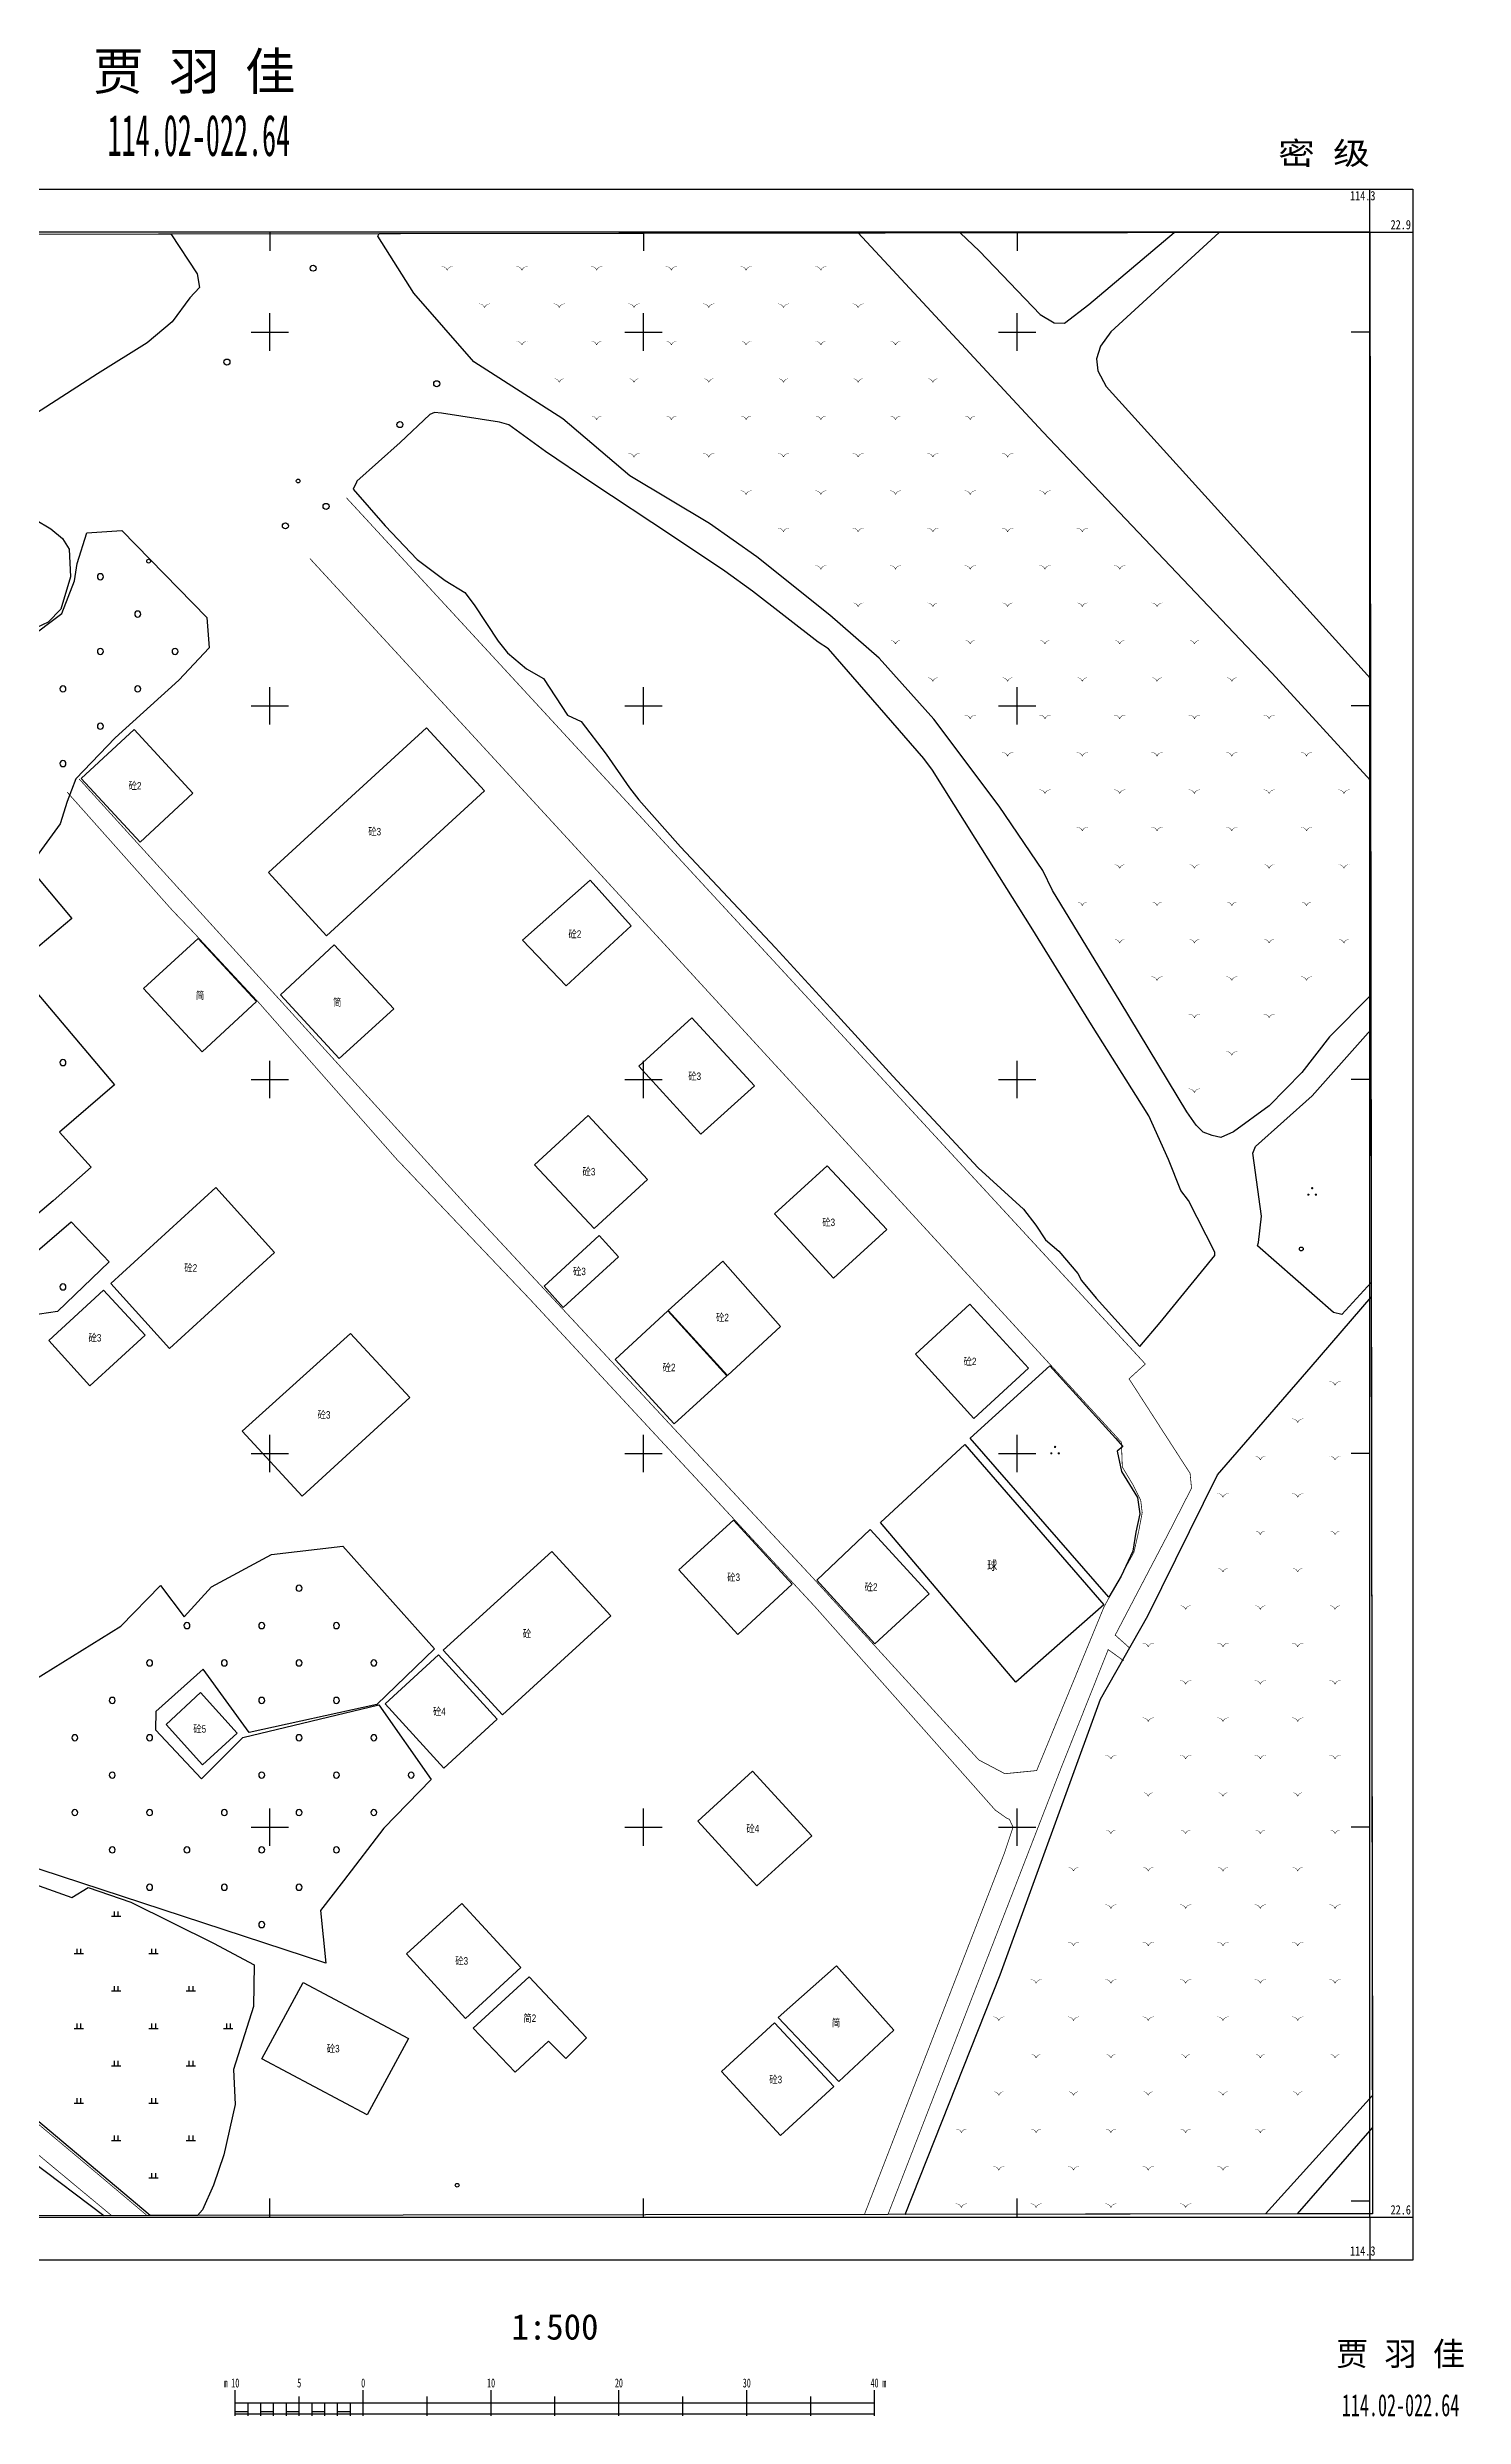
# Model space of a CAD drawing. Extents: x 114011 to 114360, y 22614 to 22953.
# Drawn here: x 114170.2 to 114359.7, y 22621.2 to 22938.1 of the extents above; entities that cross this region are included whole.
import ezdxf
from ezdxf.enums import TextEntityAlignment as Align

# ---------------------------------------------------------------- set-up
doc = ezdxf.new("R2010")
doc.units = 0
doc.header["$LTSCALE"] = 0.5
doc.layers.get('0').update_dxf_attribs({"linetype": 'CONTINUOUS'})
doc.layers.add('ASSIST', color=7, linetype='CONTINUOUS', plot=False)
for name, color, linetype in [('DLDW', 11, 'CONTINUOUS'), ('DLSS', 4, 'CONTINUOUS'), ('IDATA_02', 7, 'CONTINUOUS'), ('IDATA_04', 7, 'CONTINUOUS'), ('JMD', 6, 'CONTINUOUS'), ('SXSS', 5, 'CONTINUOUS'), ('TK', 7, 'CONTINUOUS'), ('ZBTZ', 3, 'CONTINUOUS')]:
    doc.layers.add(name, color=color, linetype=linetype)
doc.styles.add('宋体', font='simsun.ttc')
doc.styles.add('细等线体', font='', dxfattribs={"width": 0.8})
doc.styles.get('细等线体').set_extended_font_data('FZXiDengXian-Z06S')
doc.linetypes.add('10421', pattern='A,2,[150,AAA.SHX,S=0.5,R=0,X=0,Y=0.5],1e-11', length=2)
doc.linetypes.add('1161', pattern='A,0,[149,AAA.SHX,S=0.15,R=0,X=0,Y=0],-1.6', length=1.6)

# ---------------------------------------------------------------- blocks, each defined once
blk = doc.blocks.new('gc126')
at = {"flags": 128}
for points in [[(0, 0, 0.15, 0.05, 0.333809), (-1.5, 1, 0.05, 0.05, 0)], [(1.5, 1, 0.05, 0.15, 0.333809), (0, 0, 0.15, 0.15, 0)]]:
    blk.add_lwpolyline(points, format="xyseb", dxfattribs=at)
blk = doc.blocks.new('gc119')
for p, q in [((-1.25, 0), (1.25, 0)), ((-0.5, 1.3), (-0.5, 0)), ((0.5, 1.3), (0.5, 0))]:
    blk.add_line(p, q)
blk = doc.blocks.new('gc089')
at = {"const_width": 0.3}
for points in [[(-1.15, 0, 1), (-0.85, 0, 1)], [(-0.15, 1.732, 1), (0.15, 1.732, 1)], [(0.85, 0, 1), (1.15, 0, 1)]]:
    blk.add_lwpolyline(points, format="xyb", close=True, dxfattribs=at)
blk = doc.blocks.new('gc122')
blk.add_circle((0, 0), 0.5)
blk = doc.blocks.new('gc326')
blk.add_circle((0, 0), 0.8)

msp = doc.modelspace()

# ---------------------------------------------------------------- linework, layer by layer
at = {"layer": 'ASSIST', "flags": 128}
for points in [[(114167.48, 22858.81), (114172.17, 22862.36), (114173.84, 22866.71), (114174.22, 22869.02), (114175.52, 22873.15), (114180.17, 22873.46), (114191.56, 22861.8), (114191.88, 22857.77), (114187.82, 22853.42), (114179.29, 22845.73), (114174.01, 22840.23), (114172.85, 22837.21), (114171.95, 22834.2), (114168.73, 22829.79)], [(114168.88, 22827.02), (114173.48, 22821.57), (114165.85, 22815.11)], [(114166.91, 22813.9), (114179.2, 22799.3), (114171.84, 22792.98), (114176.1, 22788.31), (114171.01, 22783.79), (114164.55, 22778.29)], [(114166.97, 22775.45), (114173.4, 22781), (114178.49, 22775.63), (114171.56, 22768.99), (114166.76, 22768.27)], [(114168.42, 22719.66), (114180.04, 22726.88), (114185.36, 22732.34), (114188.54, 22728.16), (114192.18, 22732.16), (114200.19, 22736.49), (114209.76, 22737.6), (114222.01, 22723.88), (114214.32, 22716.41), (114197.21, 22712.66), (114191.06, 22721.16), (114184.75, 22715.47), (114184.7, 22713.01), (114190.85, 22706.46), (114196.37, 22712.02), (114214.59, 22716.37), (114221.56, 22706.39), (114215.26, 22699.89), (114209.86, 22692.85), (114206.79, 22688.87), (114207.5, 22681.81), (114163.76, 22696.12)]]:
    msp.add_lwpolyline(points, dxfattribs=at)
for points in [[(114164.42, 22693.1), (114166.63, 22693.04), (114173.5, 22690.58), (114175.67, 22691.96), (114181.37, 22689.96), (114192.44, 22684.5), (114197.9, 22681.6), (114197.8, 22676.04), (114195.14, 22667.58), (114195.36, 22662.92), (114193.84, 22656.2), (114192.44, 22652.12), (114191, 22648.81), (114190.3, 22648.07), (114183.99, 22648.06), (114149.84, 22676.72), (114148.38, 22680.05), (114148.93, 22681.7), (114149.92, 22684.05), (114160.42, 22681.61), (114161, 22681.89)], [(114090.84, 22647.93), (114093.51, 22660), (114093.97, 22660.75), (114097.51, 22660.73), (114123.78, 22661.75), (114139.47, 22661.78), (114160.6, 22657.9), (114165.97, 22656.67), (114168.09, 22655.36), (114177.78, 22648.05)]]:
    msp.add_lwpolyline(points, close=True, dxfattribs=at)
at = {"layer": 'DLDW', "linetype": 'Continuous', "elevation": 36.82, "flags": 128}
msp.add_lwpolyline([(114281.71, 22740.77), (114292.97, 22751.2), (114311.59, 22729.74), (114299.8, 22719.42)], close=True, dxfattribs=at)
at = {"layer": 'DLSS', "linetype": 'Continuous', "const_width": 0.1, "flags": 128}
for points, elevation in [([(114315.09, 22723.93), (114313.11, 22725.7), (114320.1, 22739.05), (114323.32, 22745.35), (114323.13, 22747.33), (114314.96, 22759.98), (114317.14, 22761.96), (114210.23, 22877.83)], 34.64), ([(114205.35, 22869.7), (114239.6, 22832.49), (114313.94, 22751.5), (114314.06, 22748.19), (114315.44, 22745.89), (114316.52, 22743.76), (114316.72, 22742.07), (114316.26, 22739.63), (114315.62, 22736.8), (114311.61, 22729.47), (114302.6, 22707.58), (114298.35, 22707.16), (114294.87, 22708.99), (114272.47, 22733.55), (114227.43, 22781.93), (114174.47, 22840.22)], 34.7), ([(114172.87, 22838.45), (114186.91, 22822.68), (114189.71, 22819.76), (114198.52, 22810.29), (114216.92, 22789.4), (114234.84, 22770.57), (114252.08, 22751.97), (114262.4, 22740.87), (114272.97, 22729.46), (114297.06, 22702.29), (114298.57, 22701.23), (114298.95, 22701.06), (114299.44, 22700.02), (114298.31, 22696.61), (114279.55, 22648.2)], 34.88), ([(114282.7, 22648.2), (114305.85, 22707.88), (114312.17, 22723.76), (114314.24, 22722.27)], 34.96), ([(114183.56, 22648.06), (114175.76, 22654.63), (114132.94, 22690.53), (114132.38, 22692.55), (114126.45, 22697.55), (114121, 22702.14), (114136.04, 22718.48)], 35.22), ([(114092.85, 22696.62), (114098.56, 22700.48), (114099.34, 22701.05), (114104.8, 22703.44), (114108.45, 22702.5), (114114.22, 22700.19), (114126.55, 22689.68), (114127.91, 22688.47), (114133.3, 22685.83), (114178.82, 22648.05)], 35.95)]:
    msp.add_lwpolyline(points, dxfattribs=dict(at, elevation=elevation))
at = {"layer": 'IDATA_02', "color": 7, "flags": 128}
for points in [[(114017.52, 22642.08), (114017.52, 22919.11), (114352.93, 22919.11), (114352.93, 22642.08), (114017.52, 22642.08)], [(114347.18, 22913.36), (114347.18, 22919.11)], [(114347.18, 22913.36), (114023.27, 22913.36)], [(114200, 22913.36), (114200, 22910.86)], [(114250, 22913.36), (114250, 22910.86)], [(114300, 22913.36), (114300, 22910.86)], [(114347.18, 22647.83), (114347.18, 22913.36)], [(114347.18, 22913.36), (114352.93, 22913.36)], [(114197.5, 22900), (114202.5, 22900)], [(114200, 22897.5), (114200, 22902.5)], [(114247.5, 22900), (114252.5, 22900)], [(114250, 22897.5), (114250, 22902.5)], [(114297.5, 22900), (114302.5, 22900)], [(114300, 22897.5), (114300, 22902.5)], [(114347.18, 22900), (114344.68, 22900)], [(114200, 22847.5), (114200, 22852.5)], [(114250, 22847.5), (114250, 22852.5)], [(114300, 22847.5), (114300, 22852.5)], [(114197.5, 22850), (114202.5, 22850)], [(114247.5, 22850), (114252.5, 22850)], [(114297.5, 22850), (114302.5, 22850)], [(114347.18, 22850), (114344.68, 22850)], [(114200, 22797.5), (114200, 22802.5)], [(114250, 22797.5), (114250, 22802.5)], [(114300, 22797.5), (114300, 22802.5)], [(114197.5, 22800), (114202.5, 22800)], [(114247.5, 22800), (114252.5, 22800)], [(114297.5, 22800), (114302.5, 22800)], [(114347.18, 22800), (114344.68, 22800)], [(114200, 22747.5), (114200, 22752.5)], [(114250, 22747.5), (114250, 22752.5)], [(114300, 22747.5), (114300, 22752.5)], [(114197.5, 22750), (114202.5, 22750)], [(114247.5, 22750), (114252.5, 22750)], [(114297.5, 22750), (114302.5, 22750)], [(114347.18, 22750), (114344.68, 22750)], [(114197.5, 22700), (114202.5, 22700)], [(114200, 22697.5), (114200, 22702.5)], [(114247.5, 22700), (114252.5, 22700)], [(114250, 22697.5), (114250, 22702.5)], [(114297.5, 22700), (114302.5, 22700)], [(114300, 22697.5), (114300, 22702.5)], [(114347.18, 22700), (114344.68, 22700)], [(114200, 22647.83), (114200, 22650.33)], [(114250, 22647.83), (114250, 22650.33)], [(114300, 22647.83), (114300, 22650.33)], [(114347.18, 22650), (114344.68, 22650)], [(114023.27, 22647.83), (114347.18, 22647.83)], [(114347.18, 22647.83), (114347.18, 22642.08)], [(114347.18, 22647.83), (114352.93, 22647.83)], [(114195.37, 22621.29), (114195.37, 22624.71)], [(114203.92, 22621.29), (114203.92, 22623.85)], [(114212.48, 22621.29), (114212.48, 22624.71)], [(114221.03, 22621.29), (114221.03, 22623.85)], [(114229.59, 22621.29), (114229.59, 22624.71)], [(114238.14, 22621.29), (114238.14, 22623.85)], [(114246.7, 22621.29), (114246.7, 22624.71)], [(114255.25, 22621.29), (114255.25, 22623.85)], [(114263.81, 22621.29), (114263.81, 22624.71)], [(114272.36, 22621.29), (114272.36, 22623.85)], [(114280.91, 22621.29), (114280.91, 22624.71)], [(114195.37, 22623), (114280.91, 22623)], [(114195.37, 22621.84), (114197.08, 22621.84)], [(114195.37, 22621.54), (114280.91, 22621.54)], [(114197.08, 22621.29), (114197.08, 22623)], [(114198.79, 22621.29), (114198.79, 22623)], [(114198.79, 22621.84), (114200.5, 22621.84)], [(114200.5, 22621.29), (114200.5, 22623)], [(114202.21, 22621.29), (114202.21, 22623)], [(114202.21, 22621.84), (114203.92, 22621.84)], [(114205.64, 22621.29), (114205.64, 22623)], [(114205.64, 22621.84), (114207.35, 22621.84)], [(114207.35, 22621.29), (114207.35, 22623)], [(114209.06, 22621.29), (114209.06, 22623)], [(114209.06, 22621.84), (114210.77, 22621.84)], [(114210.77, 22621.29), (114210.77, 22623)]]:
    msp.add_lwpolyline(points, dxfattribs=at)
at = {"layer": 'JMD', "linetype": 'Continuous', "flags": 128}
for points, elevation in [([(114182.62, 22831.76), (114174.76, 22840.28), (114181.85, 22846.83), (114189.67, 22838.3)], 42.46), ([(114207.59, 22819.24), (114199.82, 22827.72), (114220.93, 22847.06), (114228.73, 22838.61)], 42.6), ([(114248.33, 22820.59), (114239.66, 22812.53), (114233.82, 22818.66), (114242.87, 22826.68)], 41.58), ([(114190.38, 22818.88), (114198.21, 22810.45), (114190.92, 22803.72), (114183.1, 22812.18)], 38.25), ([(114209.27, 22802.83), (114201.42, 22811.36), (114208.61, 22818.03), (114216.58, 22809.47)], 38.1), ([(114264.82, 22799.19), (114257.66, 22792.71), (114249.38, 22801.81), (114256.44, 22808.28)], 45.38), ([(114250.51, 22786.66), (114243.4, 22780.1), (114235.39, 22788.6), (114242.59, 22795.19)], 42.47), ([(114186.56, 22764.05), (114178.7, 22772.73), (114192.77, 22785.55), (114200.63, 22776.89)], 43.29), ([(114282.56, 22779.94), (114275.41, 22773.43), (114267.5, 22782.07), (114274.58, 22788.46)], 45.49), ([(114236.68, 22772.36), (114244.05, 22779.16), (114246.66, 22776.31), (114239.24, 22769.52)], 44.94), ([(114261.21, 22760.44), (114253.27, 22769.12), (114260.6, 22775.72), (114268.34, 22766.96)], 41.38), ([(114170.4, 22765.09), (114177.71, 22771.83), (114183.31, 22765.82), (114175.92, 22759.05)], 46.57), ([(114301.51, 22761.42), (114294.21, 22754.67), (114286.37, 22763.28), (114293.66, 22769.96)], 42.57), ([(114246.2, 22762.58), (114253.25, 22769.06), (114261.14, 22760.36), (114254.08, 22753.97)], 42.5), ([(114204.3, 22744.3), (114196.29, 22752.96), (114210.78, 22766.06), (114218.7, 22757.5)], 46.2), ([(114262.61, 22725.78), (114254.73, 22734.43), (114262.03, 22741.08), (114269.89, 22732.51)], 45.89), ([(114288.23, 22731.2), (114280.96, 22724.55), (114273.17, 22733.03), (114280.34, 22739.82)], 38.35), ([(114245.62, 22728.26), (114231.1, 22715.04), (114223.18, 22723.68), (114237.72, 22736.9)], 39.58), ([(114215.42, 22716.51), (114222.58, 22723.08), (114230.43, 22714.44), (114223.26, 22707.91)], 50.31), ([(114186.1, 22713.73), (114190.7, 22718.02), (114195.63, 22712.57), (114190.98, 22708.34)], 48.63), ([(114264.58, 22707.49), (114272.5, 22698.87), (114265.17, 22692.17), (114257.25, 22700.79)], 49.65), ([(114218.27, 22683.06), (114225.66, 22689.8), (114233.58, 22681.24), (114226.19, 22674.43)], 46.41), ([(114276.12, 22665.98), (114268.01, 22674.54), (114275.81, 22681.44), (114283.5, 22672.86)], 39.52), ([(114198.92, 22669.04), (114204.45, 22679.24), (114218.54, 22671.75), (114213.03, 22661.53)], 48.05), ([(114227.2, 22673.13), (114234.71, 22680.01), (114242.34, 22671.82), (114239.58, 22669.06), (114237.27, 22671.37), (114232.82, 22667.22)], 40.73), ([(114260.44, 22667.35), (114267.51, 22673.83), (114275.45, 22665.31), (114268.3, 22658.76)], 48.04)]:
    msp.add_lwpolyline(points, close=True, dxfattribs=dict(at, elevation=elevation))
at = {"layer": 'SXSS', "linetype": 'Continuous', "flags": 128}
for points, elevation in [([(114104.12, 22913.02), (114186.76, 22913.13), (114190.26, 22907.76), (114190.59, 22905.94), (114189.29, 22904.57), (114186.9, 22901.37), (114183.57, 22898.57), (114176.92, 22894.42), (114168.01, 22888.64)], 35.89), ([(114168.58, 22874.93), (114170.68, 22873.65), (114172.23, 22872.4), (114173.15, 22870.96), (114173.31, 22867.25), (114172.02, 22862.91), (114170.32, 22861.21), (114168.79, 22860.48)], 34.83)]:
    msp.add_lwpolyline(points, dxfattribs=dict(at, elevation=elevation))
at = {"layer": 'SXSS', "linetype": '10421', "flags": 128}
for points, elevation in [([(114320.98, 22913.32), (114292.38, 22913.28), (114294.96, 22910.83), (114303.07, 22902.36), (114304.95, 22901.24), (114306.33, 22901.19), (114309.56, 22903.67)], 35.45), ([(114347.26, 22853.67), (114347.18, 22913.36), (114327.02, 22913.33), (114312.52, 22900.02), (114311.14, 22898.09), (114310.61, 22896.41), (114310.79, 22894.81), (114311.88, 22892.7)], 35.39), ([(114211.61, 22880.03), (114211.59, 22879.91), (114211.13, 22878.98), (114215.44, 22874.08), (114219.7, 22869.55), (114223.45, 22866.76), (114226.08, 22865.17), (114227.34, 22863.51), (114230.55, 22858.63), (114231.8, 22857.08), (114234.35, 22854.93), (114236.59, 22853.65), (114239.83, 22848.76), (114241.65, 22847.9), (114245.01, 22843.52), (114248.12, 22839.04), (114249.38, 22837.42), (114254.94, 22831.15), (114267.65, 22817.63), (114275.02, 22809.59), (114283.34, 22800.47), (114290.64, 22792.64), (114294.77, 22788.2), (114300.85, 22782.68), (114302.51, 22780.51), (114303.76, 22778.59), (114305.57, 22777.07), (114308.13, 22774.08), (114308.6, 22773.15), (114310.54, 22770.78), (114316.39, 22764.32), (114319.11, 22767.51), (114326.44, 22776.46), (114326.44, 22776.94), (114322.9, 22783.81), (114321.88, 22785.15), (114320.23, 22789.33), (114317.63, 22795.14), (114315.85, 22797.91), (114310.17, 22806.99), (114301.86, 22820.38), (114294.38, 22832.3), (114288.67, 22841.41), (114287.51, 22842.95), (114274.76, 22857.62), (114273.38, 22858.5), (114264.57, 22865.33), (114260.88, 22868.03), (114253.72, 22872.79), (114243.07, 22879.84), (114236.89, 22884.02), (114231.98, 22887.6), (114230.73, 22887.95), (114222.96, 22889.15), (114222.01, 22889.24), (114221.39, 22888.96), (114217.45, 22885.23)], 33.86)]:
    msp.add_lwpolyline(points, close=True, dxfattribs=dict(at, elevation=elevation))
at = {"layer": 'TK', "linetype": 'Continuous', "elevation": 34.52, "flags": 128}
msp.add_lwpolyline([(114022.9, 22912.9), (114347.18, 22913.36), (114347.55, 22648.29), (114023.27, 22647.83), (114022.9, 22912.9)], dxfattribs=at)
at = {"layer": 'ZBTZ', "linetype": 'Continuous', "flags": 128}
for points, elevation in [([(114278.71, 22913.26), (114303.44, 22886.63), (114334.12, 22854.36), (114347.28, 22840), (114347.32, 22811.28), (114341.77, 22805.74), (114338.08, 22800.96), (114333.71, 22796.51), (114328.94, 22793.01), (114327.25, 22792.28), (114326.08, 22792.51), (114324.89, 22792.99), (114323.95, 22793.9), (114322.69, 22795.7), (114313.77, 22810.46), (114304.72, 22825.29), (114303.42, 22827.97), (114297.56, 22836.58), (114288.84, 22848.22), (114281.51, 22856.37), (114274.91, 22862.11), (114265.15, 22869.91), (114258.83, 22874.37), (114248.15, 22880.75), (114239.19, 22888.4), (114227.29, 22895.99), (114219.26, 22905.18), (114214.44, 22912.82), (114214.6, 22913.17)], 33.98), ([(114347.53, 22664.13), (114333.2, 22648.27), (114284.99, 22648.2), (114297.73, 22680.28), (114311.13, 22717.12), (114317.48, 22728.27), (114326.78, 22747.12), (114339.32, 22761.57), (114347.38, 22770.92)], 35.87)]:
    msp.add_lwpolyline(points, close=True, dxfattribs=dict(at, elevation=elevation))
at = {"layer": 'ZBTZ', "flags": 128}
for points in [[(114176.91, 22867.27, 1), (114177.71, 22867.27, 1)], [(114181.91, 22862.27, 1), (114182.71, 22862.27, 1)], [(114176.91, 22857.27, 1), (114177.71, 22857.27, 1)], [(114186.91, 22857.27, 1), (114187.71, 22857.27, 1)], [(114171.91, 22852.27, 1), (114172.71, 22852.27, 1)], [(114181.91, 22852.27, 1), (114182.71, 22852.27, 1)], [(114176.91, 22847.27, 1), (114177.71, 22847.27, 1)], [(114171.91, 22842.27, 1), (114172.71, 22842.27, 1)], [(114171.91, 22802.27, 1), (114172.71, 22802.27, 1)], [(114171.91, 22772.27, 1), (114172.71, 22772.27, 1)], [(114203.5, 22731.97, 1), (114204.3, 22731.97, 1)], [(114188.5, 22726.97, 1), (114189.3, 22726.97, 1)], [(114198.5, 22726.97, 1), (114199.3, 22726.97, 1)], [(114208.5, 22726.97, 1), (114209.3, 22726.97, 1)], [(114183.5, 22721.97, 1), (114184.3, 22721.97, 1)], [(114193.5, 22721.97, 1), (114194.3, 22721.97, 1)], [(114203.5, 22721.97, 1), (114204.3, 22721.97, 1)], [(114213.5, 22721.97, 1), (114214.3, 22721.97, 1)], [(114178.5, 22716.97, 1), (114179.3, 22716.97, 1)], [(114198.5, 22716.97, 1), (114199.3, 22716.97, 1)], [(114208.5, 22716.97, 1), (114209.3, 22716.97, 1)], [(114173.5, 22711.97, 1), (114174.3, 22711.97, 1)], [(114183.5, 22711.97, 1), (114184.3, 22711.97, 1)], [(114203.5, 22711.97, 1), (114204.3, 22711.97, 1)], [(114213.5, 22711.97, 1), (114214.3, 22711.97, 1)], [(114178.5, 22706.97, 1), (114179.3, 22706.97, 1)], [(114198.5, 22706.97, 1), (114199.3, 22706.97, 1)], [(114208.5, 22706.97, 1), (114209.3, 22706.97, 1)], [(114218.5, 22706.97, 1), (114219.3, 22706.97, 1)], [(114173.5, 22701.97, 1), (114174.3, 22701.97, 1)], [(114183.5, 22701.97, 1), (114184.3, 22701.97, 1)], [(114193.5, 22701.97, 1), (114194.3, 22701.97, 1)], [(114203.5, 22701.97, 1), (114204.3, 22701.97, 1)], [(114213.5, 22701.97, 1), (114214.3, 22701.97, 1)], [(114178.5, 22696.97, 1), (114179.3, 22696.97, 1)], [(114188.5, 22696.97, 1), (114189.3, 22696.97, 1)], [(114198.5, 22696.97, 1), (114199.3, 22696.97, 1)], [(114208.5, 22696.97, 1), (114209.3, 22696.97, 1)], [(114183.5, 22691.97, 1), (114184.3, 22691.97, 1)], [(114193.5, 22691.97, 1), (114194.3, 22691.97, 1)], [(114203.5, 22691.97, 1), (114204.3, 22691.97, 1)], [(114198.5, 22686.97, 1), (114199.3, 22686.97, 1)]]:
    msp.add_lwpolyline(points, format="xyb", close=True, dxfattribs=at)
at = {"layer": 'ZBTZ', "linetype": '1161', "flags": 128}
for points, elevation in [([(114347.38, 22772.86), (114343.42, 22768.57), (114342.34, 22768.83), (114332.15, 22777.78), (114332.29, 22778.22), (114332.67, 22781.74), (114331.53, 22790.16), (114331.86, 22791.05), (114339.45, 22797.85), (114347.33, 22806.66)], 34.47), ([(114293.72, 22752.05), (114304.38, 22761.73), (114313.14, 22752.03), (114314.11, 22750.92), (114313.38, 22750.3), (114313.94, 22747.59), (114316.1, 22744.12), (114316.39, 22741.91), (114315.89, 22739.47), (114315.46, 22736.93), (114313.91, 22733.57), (114312.26, 22730.78)], 34.66), ([(114337.52, 22648.28), (114347.54, 22659.8), (114347.55, 22648.29)], 33.63)]:
    msp.add_lwpolyline(points, close=True, dxfattribs=dict(at, elevation=elevation))

# ---------------------------------------------------------------- block references
at = {"layer": 'ZBTZ', "xscale": 0.5, "yscale": 0.5, "zscale": 0.5}
for name, p in [('gc326', (114205.78, 22908.53, 37.39)), ('gc126', (114223.72, 22908.26, 33.98)), ('gc126', (114233.72, 22908.26, 33.98)), ('gc126', (114243.72, 22908.26, 33.98)), ('gc126', (114253.72, 22908.26, 33.98)), ('gc126', (114263.72, 22908.26, 33.98)), ('gc126', (114273.72, 22908.26, 33.98)), ('gc126', (114228.72, 22903.26, 33.98)), ('gc126', (114238.72, 22903.26, 33.98)), ('gc126', (114248.72, 22903.26, 33.98)), ('gc126', (114258.72, 22903.26, 33.98)), ('gc126', (114268.72, 22903.26, 33.98)), ('gc126', (114278.71, 22903.26, 33.98)), ('gc326', (114194.25, 22895.98, 42.57)), ('gc126', (114233.72, 22898.26, 33.98)), ('gc126', (114243.72, 22898.26, 33.98)), ('gc126', (114253.72, 22898.26, 33.98)), ('gc126', (114263.72, 22898.26, 33.98)), ('gc126', (114273.72, 22898.26, 33.98)), ('gc126', (114283.71, 22898.26, 33.98)), ('gc326', (114222.32, 22893.08, 43.13)), ('gc126', (114238.72, 22893.26, 33.98)), ('gc126', (114248.72, 22893.26, 33.98)), ('gc126', (114258.72, 22893.26, 33.98)), ('gc126', (114268.72, 22893.26, 33.98)), ('gc126', (114278.71, 22893.26, 33.98)), ('gc126', (114288.71, 22893.26, 33.98)), ('gc326', (114217.39, 22887.61, 45.46)), ('gc126', (114243.72, 22888.26, 33.98)), ('gc126', (114253.72, 22888.26, 33.98)), ('gc126', (114263.72, 22888.26, 33.98)), ('gc126', (114273.72, 22888.26, 33.98)), ('gc126', (114283.71, 22888.26, 33.98)), ('gc126', (114293.71, 22888.26, 33.98)), ('gc126', (114248.72, 22883.26, 33.98)), ('gc126', (114258.72, 22883.26, 33.98)), ('gc126', (114268.72, 22883.26, 33.98)), ('gc126', (114278.71, 22883.26, 33.98)), ('gc126', (114288.71, 22883.26, 33.98)), ('gc126', (114298.71, 22883.26, 33.98)), ('gc122', (114203.78, 22880.07, 44.23)), ('gc126', (114263.72, 22878.26, 33.98)), ('gc126', (114273.72, 22878.26, 33.98)), ('gc126', (114283.71, 22878.26, 33.98)), ('gc126', (114293.71, 22878.26, 33.98)), ('gc126', (114303.71, 22878.26, 33.98)), ('gc326', (114202.07, 22874.07, 43.9)), ('gc326', (114207.51, 22876.68, 44.54)), ('gc126', (114268.72, 22873.26, 33.98)), ('gc126', (114278.71, 22873.26, 33.98)), ('gc126', (114288.71, 22873.26, 33.98)), ('gc126', (114298.71, 22873.26, 33.98)), ('gc126', (114308.71, 22873.26, 33.98)), ('gc122', (114183.77, 22869.35, 43.98)), ('gc126', (114273.72, 22868.26, 33.98)), ('gc126', (114283.71, 22868.26, 33.98)), ('gc126', (114293.71, 22868.26, 33.98)), ('gc126', (114303.71, 22868.26, 33.98)), ('gc126', (114313.71, 22868.26, 33.98)), ('gc126', (114278.71, 22863.26, 33.98)), ('gc126', (114288.71, 22863.26, 33.98)), ('gc126', (114298.71, 22863.26, 33.98)), ('gc126', (114308.71, 22863.26, 33.98)), ('gc126', (114318.71, 22863.26, 33.98)), ('gc126', (114283.71, 22858.26, 33.98)), ('gc126', (114293.71, 22858.26, 33.98)), ('gc126', (114303.71, 22858.26, 33.98)), ('gc126', (114313.71, 22858.26, 33.98)), ('gc126', (114323.71, 22858.26, 33.98)), ('gc126', (114288.71, 22853.26, 33.98)), ('gc126', (114298.71, 22853.26, 33.98)), ('gc126', (114308.71, 22853.26, 33.98)), ('gc126', (114318.71, 22853.26, 33.98)), ('gc126', (114328.71, 22853.26, 33.98)), ('gc126', (114293.71, 22848.26, 33.98)), ('gc126', (114303.71, 22848.26, 33.98)), ('gc126', (114313.71, 22848.26, 33.98)), ('gc126', (114323.71, 22848.26, 33.98)), ('gc126', (114333.71, 22848.26, 33.98)), ('gc126', (114298.71, 22843.26, 33.98)), ('gc126', (114308.71, 22843.26, 33.98)), ('gc126', (114318.71, 22843.26, 33.98)), ('gc126', (114328.71, 22843.26, 33.98)), ('gc126', (114338.71, 22843.26, 33.98)), ('gc126', (114303.71, 22838.26, 33.98)), ('gc126', (114313.71, 22838.26, 33.98)), ('gc126', (114323.71, 22838.26, 33.98)), ('gc126', (114333.71, 22838.26, 33.98)), ('gc126', (114343.71, 22838.26, 33.98)), ('gc126', (114308.71, 22833.26, 33.98)), ('gc126', (114318.71, 22833.26, 33.98)), ('gc126', (114328.71, 22833.26, 33.98)), ('gc126', (114338.71, 22833.26, 33.98)), ('gc126', (114313.71, 22828.26, 33.98)), ('gc126', (114323.71, 22828.26, 33.98)), ('gc126', (114333.71, 22828.26, 33.98)), ('gc126', (114343.71, 22828.26, 33.98)), ('gc126', (114308.71, 22823.26, 33.98)), ('gc126', (114318.71, 22823.26, 33.98)), ('gc126', (114328.71, 22823.26, 33.98)), ('gc126', (114338.71, 22823.26, 33.98)), ('gc126', (114313.71, 22818.26, 33.98)), ('gc126', (114323.71, 22818.26, 33.98)), ('gc126', (114333.71, 22818.26, 33.98)), ('gc126', (114343.71, 22818.26, 33.98)), ('gc126', (114318.71, 22813.26, 33.98)), ('gc126', (114328.71, 22813.26, 33.98)), ('gc126', (114338.71, 22813.26, 33.98)), ('gc126', (114323.71, 22808.26, 33.98)), ('gc126', (114333.71, 22808.26, 33.98)), ('gc126', (114328.71, 22803.26, 33.98)), ('gc126', (114323.71, 22798.26, 33.98)), ('gc089', (114339.46, 22784.61, 34.47)), ('gc122', (114338.01, 22777.35, 43.04)), ('gc126', (114342.53, 22759.12, 35.87)), ('gc126', (114337.53, 22754.12, 35.87)), ('gc089', (114305.06, 22750.01, 34.66)), ('gc126', (114332.53, 22749.12, 35.87)), ('gc126', (114342.53, 22749.12, 35.87)), ('gc126', (114327.53, 22744.13, 35.87)), ('gc126', (114337.53, 22744.13, 35.87)), ('gc126', (114332.53, 22739.13, 35.87)), ('gc126', (114342.53, 22739.13, 35.87)), ('gc126', (114327.53, 22734.13, 35.87)), ('gc126', (114337.53, 22734.13, 35.87)), ('gc126', (114322.53, 22729.13, 35.87)), ('gc126', (114332.53, 22729.13, 35.87)), ('gc126', (114342.53, 22729.13, 35.87)), ('gc126', (114317.53, 22724.13, 35.87)), ('gc126', (114327.53, 22724.13, 35.87)), ('gc126', (114337.53, 22724.13, 35.87)), ('gc126', (114322.53, 22719.13, 35.87)), ('gc126', (114332.53, 22719.13, 35.87)), ('gc126', (114342.53, 22719.13, 35.87)), ('gc126', (114317.53, 22714.13, 35.87)), ('gc126', (114327.53, 22714.13, 35.87)), ('gc126', (114337.53, 22714.13, 35.87)), ('gc126', (114312.53, 22709.13, 35.87)), ('gc126', (114322.53, 22709.13, 35.87)), ('gc126', (114332.53, 22709.13, 35.87)), ('gc126', (114342.53, 22709.13, 35.87)), ('gc126', (114317.53, 22704.13, 35.87)), ('gc126', (114327.53, 22704.13, 35.87)), ('gc126', (114337.53, 22704.13, 35.87)), ('gc126', (114312.53, 22699.13, 35.87)), ('gc126', (114322.53, 22699.13, 35.87)), ('gc126', (114332.53, 22699.13, 35.87)), ('gc126', (114342.53, 22699.13, 35.87)), ('gc126', (114307.53, 22694.13, 35.87)), ('gc126', (114317.53, 22694.13, 35.87)), ('gc126', (114327.53, 22694.13, 35.87)), ('gc126', (114337.53, 22694.13, 35.87)), ('gc119', (114179.42, 22688.1, 35.97)), ('gc126', (114312.53, 22689.13, 35.87)), ('gc126', (114322.53, 22689.13, 35.87)), ('gc126', (114332.53, 22689.13, 35.87)), ('gc126', (114342.53, 22689.13, 35.87)), ('gc126', (114307.53, 22684.13, 35.87)), ('gc126', (114317.53, 22684.13, 35.87)), ('gc126', (114327.53, 22684.13, 35.87)), ('gc126', (114337.53, 22684.13, 35.87)), ('gc119', (114174.42, 22683.1, 35.97)), ('gc119', (114184.42, 22683.1, 35.97)), ('gc119', (114179.42, 22678.1, 35.97)), ('gc119', (114189.42, 22678.1, 35.97)), ('gc126', (114302.53, 22679.13, 35.87)), ('gc126', (114312.53, 22679.13, 35.87)), ('gc126', (114322.53, 22679.13, 35.87)), ('gc126', (114332.53, 22679.13, 35.87)), ('gc126', (114342.53, 22679.13, 35.87)), ('gc126', (114297.53, 22674.13, 35.87)), ('gc126', (114307.53, 22674.13, 35.87)), ('gc126', (114317.53, 22674.13, 35.87)), ('gc126', (114327.53, 22674.13, 35.87)), ('gc126', (114337.53, 22674.13, 35.87)), ('gc119', (114174.42, 22673.1, 35.97)), ('gc119', (114184.42, 22673.1, 35.97)), ('gc119', (114194.42, 22673.1, 35.97)), ('gc119', (114179.42, 22668.1, 35.97)), ('gc119', (114189.42, 22668.1, 35.97)), ('gc126', (114302.53, 22669.13, 35.87)), ('gc126', (114312.53, 22669.13, 35.87)), ('gc126', (114322.53, 22669.13, 35.87)), ('gc126', (114332.53, 22669.13, 35.87)), ('gc126', (114342.53, 22669.13, 35.87)), ('gc119', (114174.42, 22663.1, 35.97)), ('gc119', (114184.42, 22663.1, 35.97)), ('gc126', (114297.53, 22664.13, 35.87)), ('gc126', (114307.53, 22664.13, 35.87)), ('gc126', (114317.53, 22664.13, 35.87)), ('gc126', (114327.53, 22664.13, 35.87)), ('gc126', (114337.53, 22664.13, 35.87)), ('gc119', (114179.42, 22658.1, 35.97)), ('gc119', (114189.42, 22658.1, 35.97)), ('gc126', (114292.53, 22659.13, 35.87)), ('gc126', (114302.53, 22659.13, 35.87)), ('gc126', (114312.53, 22659.13, 35.87)), ('gc126', (114322.53, 22659.13, 35.87)), ('gc126', (114332.53, 22659.13, 35.87)), ('gc119', (114184.42, 22653.1, 35.97)), ('gc122', (114225.06, 22652.11, 43.73)), ('gc126', (114297.53, 22654.13, 35.87)), ('gc126', (114307.53, 22654.13, 35.87)), ('gc126', (114317.53, 22654.13, 35.87)), ('gc126', (114327.53, 22654.13, 35.87)), ('gc126', (114292.53, 22649.13, 35.87)), ('gc126', (114302.53, 22649.13, 35.87)), ('gc126', (114312.53, 22649.13, 35.87)), ('gc126', (114322.53, 22649.13, 35.87))]:
    msp.add_blockref(name, p, dxfattribs=at)

# ---------------------------------------------------------------- texts
at = {"layer": 'DLDW', "style": '细等线体', "width": 0.8}
msp.add_text('球', height=1.25, dxfattribs=at).set_placement((114296.65, 22735.05, 36.82), align=Align.MIDDLE)
at = {"layer": 'IDATA_04', "color": 7, "style": '宋体'}
for height, p in [(4.963, (114189.89, 22930.89)), (3.16, (114351.29, 22627.04))]:
    msp.add_text('贾 羽 佳', height=height, dxfattribs=at).set_placement(p, align=Align.BOTTOM_CENTER)
at = {"layer": 'IDATA_04', "color": 7, "linetype": 'Continuous', "style": '宋体', "width": 0.5}
msp.add_text('114.02-022.64', height=5.5267, dxfattribs=at).set_placement((114190.49, 22921.89), align=Align.BOTTOM_CENTER)
at = {"layer": 'IDATA_04', "color": 7, "style": '宋体'}
for s, height, width, p in [('密 级', 3, 1.2, (114347.18, 22921.51)), ('22.9', 1.25, 0.8, (114352.68, 22913.36)), ('22.6', 1.25, 0.8, (114352.68, 22647.83)), ('m', 1.2, 0.66, (114194.34, 22624.71))]:
    msp.add_text(s, height=height, dxfattribs=dict(at, width=width)).set_placement(p, align=Align.BOTTOM_RIGHT)
at = {"layer": 'IDATA_04', "color": 7, "style": '宋体', "width": 0.8}
msp.add_text('114.3', height=1.25, dxfattribs=at).set_placement((114344.53, 22918.86), align=Align.TOP_LEFT)
at = {"layer": 'IDATA_04', "color": 7, "style": '宋体'}
for s, height, width, p in [('114.3', 1.25, 0.8, (114344.53, 22642.33)), ('m', 1.2, 0.66, (114281.94, 22624.71))]:
    msp.add_text(s, height=height, dxfattribs=dict(at, width=width)).set_placement(p, align=Align.BOTTOM_LEFT)
msp.add_text('1:500', height=3.422, dxfattribs=at).set_placement((114238.14, 22634.89), align=Align.TOP_CENTER)
for s, height, width, p in [('10', 1.198, 0.66, (114195.37, 22624.71)), ('5', 1.2, 0.66, (114203.92, 22624.71)), ('0', 1.2, 0.66, (114212.48, 22624.71)), ('10', 1.198, 0.66, (114229.59, 22624.71)), ('20', 1.198, 0.66, (114246.7, 22624.71)), ('30', 1.198, 0.66, (114263.81, 22624.71)), ('40', 1.198, 0.66, (114280.91, 22624.71)), ('114.02-022.64', 2.9624, 0.6, (114351.29, 22620.33))]:
    msp.add_text(s, height=height, dxfattribs=dict(at, width=width)).set_placement(p, align=Align.BOTTOM_CENTER)
at = {"layer": 'JMD', "style": '细等线体', "width": 0.8}
for p in [(114182.21, 22839.31, 42.46), (114214.28, 22833.17, 42.6), (114241.07, 22819.47, 41.58), (114257.1, 22800.45, 45.38), (114242.95, 22787.69, 42.47), (114275.03, 22780.91, 45.49), (114189.67, 22774.81, 43.29), (114241.67, 22774.35, 44.94), (114260.81, 22768.18, 41.38), (114176.85, 22765.47, 46.57), (114253.67, 22761.5, 42.5), (114293.94, 22762.31, 42.57), (114207.5, 22755.16, 46.2), (114262.31, 22733.44, 45.89), (114280.7, 22732.13, 38.35), (114222.93, 22715.49, 50.31), (114190.87, 22713.15, 48.63), (114264.88, 22699.82, 49.65), (114225.92, 22682.12, 46.41), (114208.73, 22670.39, 48.05), (114267.94, 22666.26, 48.04)]:
    msp.add_text('砼', height=1, dxfattribs=at).set_placement(p, align=Align.MIDDLE_RIGHT)
for s, p in [('2', (114182.21, 22839.31, 42.46)), ('3', (114214.28, 22833.17, 42.6)), ('2', (114241.07, 22819.47, 41.58)), ('3', (114257.1, 22800.45, 45.38)), ('3', (114242.95, 22787.69, 42.47)), ('3', (114275.03, 22780.91, 45.49)), ('2', (114189.67, 22774.81, 43.29)), ('3', (114241.67, 22774.35, 44.94)), ('2', (114260.81, 22768.18, 41.38)), ('3', (114176.85, 22765.47, 46.57)), ('2', (114253.67, 22761.5, 42.5)), ('2', (114293.94, 22762.31, 42.57)), ('3', (114207.5, 22755.16, 46.2)), ('3', (114262.31, 22733.44, 45.89)), ('2', (114280.7, 22732.13, 38.35)), ('4', (114222.93, 22715.49, 50.31)), ('5', (114190.87, 22713.15, 48.63)), ('4', (114264.88, 22699.82, 49.65)), ('3', (114225.92, 22682.12, 46.41)), ('3', (114208.73, 22670.39, 48.05)), ('3', (114267.94, 22666.26, 48.04))]:
    msp.add_text(s, height=1, dxfattribs=at).set_placement(p, align=Align.MIDDLE_LEFT)
for s, p in [('简', (114190.66, 22811.29, 38.25)), ('简', (114209, 22810.37, 38.1)), ('砼', (114234.4, 22725.96, 39.58)), ('简2', (114234.77, 22674.49, 40.73)), ('简', (114275.76, 22673.88, 39.52))]:
    msp.add_text(s, height=1, dxfattribs=at).set_placement(p, align=Align.MIDDLE)

doc.saveas('drawing.dxf')
